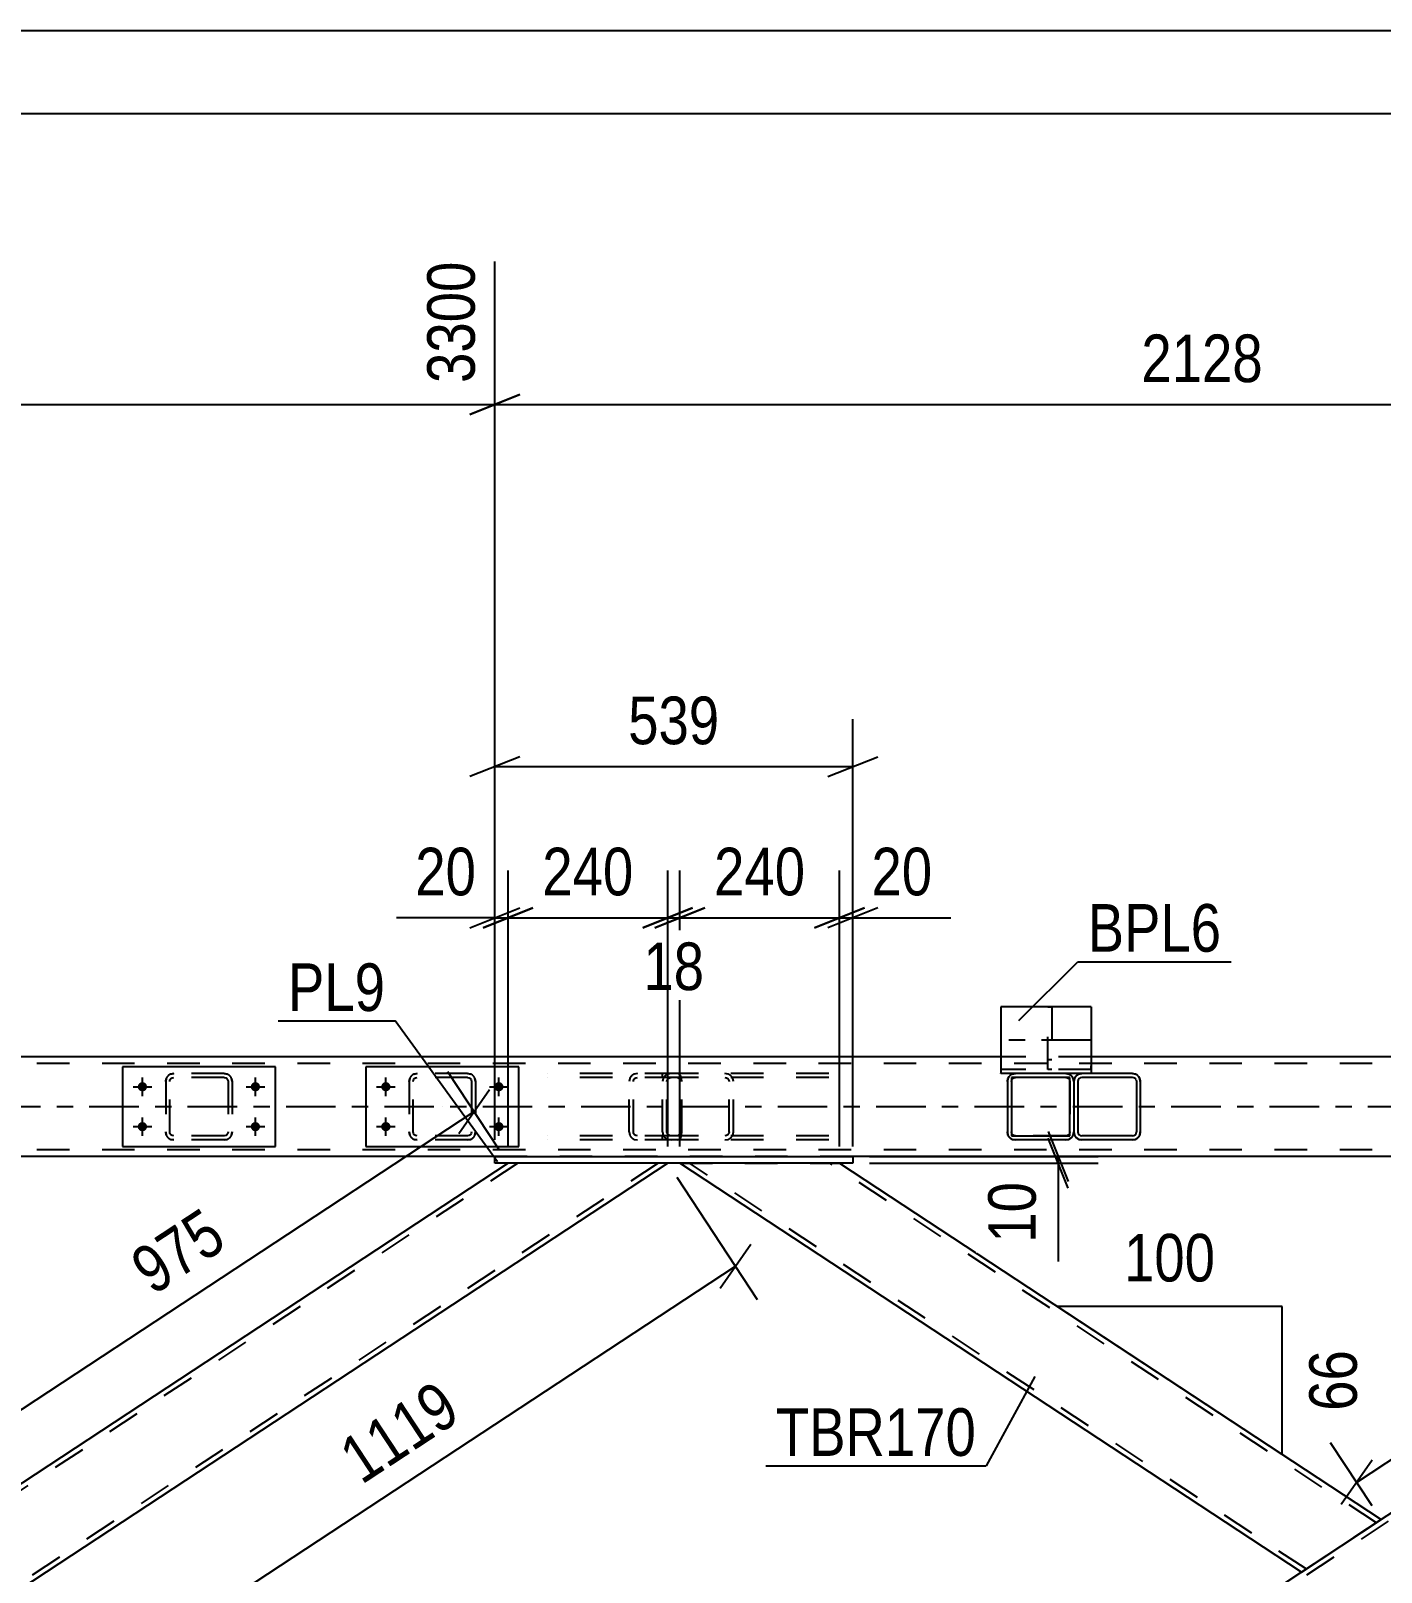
# Model space of a CAD drawing. Header units: millimetres. Extents: x -808 to 381, y -747 to 94.
# Drawn here: x -663.4 to -582.1, y 1.6 to 94.3 of the extents above; entities that cross this region are included whole.
import ezdxf

# ---------------------------------------------------------------- set-up
doc = ezdxf.new("R2010")
doc.units = ezdxf.units.MM
doc.linetypes.add('DXK_LINE_DOT2', pattern=[3.9198, 1.9599, -1.9599])
doc.linetypes.add('DXK_LINE_DOT3', pattern=[5.9187, 2.979, -0.9799, 0.9799, -0.9799])
doc.styles.add('Arial Narrow', font='ARIALN.TTF', dxfattribs={"height": 0.2})

# ---------------------------------------------------------------- blocks, each defined once
blk = doc.blocks.new('Unknown-232923327-64945')
at = {"color": 5, "linetype": 'Continuous'}
for p, q in [((381.123, 94.316), (-807.877, 94.316)), ((376.123, 89.316), (-802.877, 89.316))]:
    blk.add_line(p, q, dxfattribs=at)
blk = doc.blocks.new('Part-232923327-69566 - 69491')
at = {"color": 2, "linetype": 'Continuous'}
for p, q in [((-605.006, 32.598), (-731.206, 32.598)), ((-401.851, 32.598), (-599.573, 32.598)), ((-635.452, 26.598), (-699.041, 26.598)), ((-550.318, 26.598), (-613.907, 26.598))]:
    blk.add_line(p, q, dxfattribs=at)
at = {"color": 7, "linetype": 'DXK_LINE_DOT2'}
for p, q in [((-599.573, 32.598), (-605.006, 32.598)), ((-100.513, 32.198), (-731.206, 32.198)), ((-100.513, 26.998), (-731.206, 26.998)), ((-613.907, 26.598), (-635.452, 26.598))]:
    blk.add_line(p, q, dxfattribs=at)
at = {"color": 7, "linetype": 'DXK_LINE_DOT3'}
blk.add_line((-100.513, 29.598), (-731.206, 29.598), dxfattribs=at)
blk = doc.blocks.new('Part-232923327-142516 - 69491')
at = {"color": 2, "linetype": 'Continuous'}
for p, q in [((-600.846, 31.358), (-604.366, 31.358)), ((-604.366, 31.358), (-604.366, 27.838)), ((-600.846, 27.838), (-600.846, 31.358)), ((-604.366, 27.838), (-600.846, 27.838))]:
    blk.add_line(p, q, dxfattribs=at)
blk = doc.blocks.new('Part-232923327-69572 - 69491')
at = {"color": 2, "linetype": 'Continuous'}
for p, q in [((-586.916, 1.598), (-624.315, 26.198)), ((-614.707, 26.198), (-582.113, 4.758)), ((-586.916, 1.598), (-582.113, 4.758))]:
    blk.add_line(p, q, dxfattribs=at)
at = {"color": 7, "linetype": 'DXK_LINE_DOT2'}
for p, q in [((-624.315, 26.198), (-614.707, 26.198)), ((-586.625, 1.79), (-623.732, 26.198)), ((-582.404, 4.567), (-615.289, 26.198))]:
    blk.add_line(p, q, dxfattribs=at)
blk = doc.blocks.new('Part-232923327-69510 - 69491')
at = {"color": 7, "linetype": 'DXK_LINE_DOT2'}
for p, q in [((-548.936, 26.198), (-624.279, -23.361)), ((-540.493, 26.198), (-615.835, -23.361)), ((-539.91, 26.198), (-549.518, 26.198)), ((-582.113, 4.758), (-586.916, 1.598)), ((-577.309, 1.598), (-582.113, -1.561)), ((-624.68, -23.241), (-624.861, -23.361)), ((-624.861, -23.361), (-624.85, -23.354)), ((-615.253, -23.361), (-624.861, -23.361))]:
    blk.add_line(p, q, dxfattribs=at)
at = {"color": 2, "linetype": 'Continuous'}
for p, q in [((-549.518, 26.198), (-582.113, 4.758)), ((-539.91, 26.198), (-577.309, 1.598)), ((-586.916, 1.598), (-624.68, -23.241)), ((-582.113, -1.561), (-615.253, -23.361))]:
    blk.add_line(p, q, dxfattribs=at)
blk = doc.blocks.new('Part-232923327-69512 - 69491')
at = {"color": 7, "linetype": 'DXK_LINE_DOT2'}
for p, q in [((-634.07, 26.198), (-709.413, -23.361)), ((-625.627, 26.198), (-700.97, -23.361)), ((-625.045, 26.198), (-634.652, 26.198)), ((-667.247, 4.758), (-672.051, 1.598)), ((-662.443, 1.598), (-667.247, -1.561)), ((-700.387, -23.361), (-709.995, -23.361))]:
    blk.add_line(p, q, dxfattribs=at)
at = {"color": 2, "linetype": 'Continuous'}
for p, q in [((-634.652, 26.198), (-667.247, 4.758)), ((-625.045, 26.198), (-662.443, 1.598)), ((-672.051, 1.598), (-709.995, -23.361)), ((-667.247, -1.561), (-700.387, -23.361))]:
    blk.add_line(p, q, dxfattribs=at)
blk = doc.blocks.new('Bolt-232923327-142550 - 69491')
at = {"linetype": 'Continuous'}
for points in [[(-656.653, 31.078, -1), (-656.653, 30.518, -1)], [(-649.853, 31.078, -1), (-649.853, 30.518, -1)], [(-656.653, 28.678, -1), (-656.653, 28.118, -1)], [(-649.853, 28.678, -1), (-649.853, 28.118, -1)]]:
    blk.add_hatch(color=1, dxfattribs=at).paths.add_polyline_path(points)
at = {"color": 1, "linetype": 'Continuous'}
for p, q in [((-657.213, 30.798), (-656.093, 30.798)), ((-656.653, 30.238), (-656.653, 31.358)), ((-650.413, 30.798), (-649.293, 30.798)), ((-649.853, 30.238), (-649.853, 31.358)), ((-656.653, 27.838), (-656.653, 28.958)), ((-649.853, 27.838), (-649.853, 28.958)), ((-657.213, 28.398), (-656.093, 28.398)), ((-650.413, 28.398), (-649.293, 28.398))]:
    blk.add_line(p, q, dxfattribs=at)
blk = doc.blocks.new('Part-232923327-69535 - 69491')
at = {"color": 7, "linetype": 'DXK_LINE_DOT2'}
for p, q in [((-624.841, 31.598), (-625.037, 31.562)), ((-615.359, 31.598), (-624.841, 31.598)), ((-621.411, 31.562), (-621.606, 31.598)), ((-625.313, 31.302), (-625.352, 31.118)), ((-625.352, 28.078), (-625.352, 31.118)), ((-625.096, 31.118), (-625.077, 31.21)), ((-625.096, 28.078), (-625.096, 31.118)), ((-625.077, 31.21), (-625.022, 31.288)), ((-625.022, 31.288), (-624.939, 31.34)), ((-624.939, 31.34), (-624.841, 31.358)), ((-615.359, 31.358), (-624.841, 31.358)), ((-621.606, 31.358), (-621.508, 31.34)), ((-621.508, 31.34), (-621.425, 31.288)), ((-621.425, 31.288), (-621.37, 31.21)), ((-621.37, 31.21), (-621.351, 31.118)), ((-621.351, 28.078), (-621.351, 31.118)), ((-621.095, 31.118), (-621.134, 31.302)), ((-621.095, 28.078), (-621.095, 31.118)), ((-625.352, 28.078), (-625.313, 27.895)), ((-625.077, 27.986), (-625.096, 28.078)), ((-625.022, 27.909), (-625.077, 27.986)), ((-624.939, 27.857), (-625.022, 27.909)), ((-624.841, 27.838), (-624.939, 27.857)), ((-615.359, 27.838), (-624.841, 27.838)), ((-621.508, 27.857), (-621.606, 27.838)), ((-621.425, 27.909), (-621.508, 27.857)), ((-621.37, 27.986), (-621.425, 27.909)), ((-621.351, 28.078), (-621.37, 27.986)), ((-621.134, 27.895), (-621.095, 28.078)), ((-625.037, 27.635), (-624.841, 27.598)), ((-615.359, 27.598), (-624.841, 27.598)), ((-621.606, 27.598), (-621.411, 27.635))]:
    blk.add_line(p, q, dxfattribs=at)
for centre, start, end in [((-624.861, 31.098), 110.75832, 155.68005), ((-621.586, 31.098), 24.31996, 69.24169), ((-624.861, 28.099), 204.31996, 249.24169), ((-621.586, 28.099), 290.75832, 335.68005)]:
    blk.add_arc(centre, 0.496, start, end, dxfattribs=at)
blk = doc.blocks.new('Part-232923327-69542 - 69491')
at = {"color": 7, "linetype": 'DXK_LINE_DOT2'}
for p, q in [((-624.454, 31.598), (-632.304, 31.598)), ((-626.861, 31.598), (-627.054, 31.562)), ((-625.352, 31.358), (-625.352, 31.598)), ((-624.351, 31.562), (-624.454, 31.598)), ((-624.264, 31.458), (-624.351, 31.562)), ((-624.454, 31.358), (-632.304, 31.358)), ((-627.327, 31.302), (-627.365, 31.118)), ((-627.365, 28.078), (-627.365, 31.118)), ((-627.113, 31.118), (-627.094, 31.21)), ((-627.113, 28.078), (-627.113, 31.118)), ((-627.094, 31.21), (-627.039, 31.288)), ((-627.039, 31.288), (-626.958, 31.34)), ((-626.958, 31.34), (-626.861, 31.358)), ((-624.454, 31.358), (-624.403, 31.34)), ((-624.403, 31.34), (-624.359, 31.288)), ((-624.359, 31.288), (-624.33, 31.21)), ((-624.33, 31.21), (-624.32, 31.118)), ((-624.32, 28.078), (-624.32, 31.118)), ((-624.206, 31.302), (-624.264, 31.458)), ((-624.185, 31.118), (-624.206, 31.302)), ((-624.185, 28.078), (-624.185, 31.118)), ((-624.454, 27.838), (-632.304, 27.838)), ((-627.365, 28.078), (-627.327, 27.895)), ((-627.094, 27.986), (-627.113, 28.078)), ((-627.039, 27.909), (-627.094, 27.986)), ((-626.958, 27.857), (-627.039, 27.909)), ((-626.861, 27.838), (-626.958, 27.857)), ((-625.352, 27.598), (-625.352, 27.838)), ((-624.403, 27.857), (-624.454, 27.838)), ((-624.359, 27.909), (-624.403, 27.857)), ((-624.33, 27.986), (-624.359, 27.909)), ((-624.32, 28.078), (-624.33, 27.986)), ((-624.264, 27.739), (-624.206, 27.895)), ((-624.206, 27.895), (-624.185, 28.078)), ((-624.454, 27.598), (-632.304, 27.598)), ((-627.054, 27.635), (-626.861, 27.598)), ((-624.454, 27.598), (-624.351, 27.635)), ((-624.351, 27.635), (-624.264, 27.739))]:
    blk.add_line(p, q, dxfattribs=at)
for centre, start, end in [((-626.876, 31.103), 111.15132, 156.10486), ((-626.876, 28.094), 203.89515, 248.84869)]:
    blk.add_arc(centre, 0.492, start, end, dxfattribs=at)
blk = doc.blocks.new('Part-232923327-69591 - 69491')
at = {"color": 2, "linetype": 'Continuous'}
for p, q in [((-635.452, 26.598), (-613.907, 26.598)), ((-635.452, 26.198), (-635.452, 26.598)), ((-613.907, 26.198), (-635.452, 26.198)), ((-613.907, 26.598), (-613.907, 26.198))]:
    blk.add_line(p, q, dxfattribs=at)
blk = doc.blocks.new('Part-232923327-142514 - 69491')
at = {"color": 2, "linetype": 'Continuous'}
for p, q in [((-599.573, 35.598), (-605.006, 35.598)), ((-605.006, 35.598), (-605.006, 31.598)), ((-599.573, 35.598), (-599.573, 31.598)), ((-605.006, 31.598), (-605.006, 31.598)), ((-604.126, 31.598), (-605.006, 31.598)), ((-600.126, 31.598), (-601.086, 31.598))]:
    blk.add_line(p, q, dxfattribs=at)
at = {"color": 7, "linetype": 'DXK_LINE_DOT2'}
for p, q in [((-605.006, 35.598), (-605.006, 35.582)), ((-605.006, 35.582), (-605.006, 35.534)), ((-605.006, 35.534), (-605.006, 31.938)), ((-599.573, 35.582), (-599.573, 35.598)), ((-599.573, 35.582), (-599.573, 32.048)), ((-605.006, 31.938), (-605.006, 31.864)), ((-605.006, 31.864), (-605.006, 31.838)), ((-599.573, 31.838), (-605.006, 31.838)), ((-605.006, 31.838), (-605.006, 31.822)), ((-605.006, 31.822), (-605.006, 31.618)), ((-605.006, 31.598), (-605.006, 31.618)), ((-601.086, 31.598), (-604.126, 31.598)), ((-599.573, 31.598), (-600.126, 31.598)), ((-599.573, 31.938), (-599.573, 32.048)), ((-599.573, 31.864), (-599.573, 31.938)), ((-599.573, 31.838), (-599.573, 31.864)), ((-599.573, 31.838), (-599.573, 31.838)), ((-599.573, 31.838), (-599.573, 31.618)), ((-599.573, 31.598), (-599.573, 31.618)), ((-599.573, 31.598), (-599.573, 31.598))]:
    blk.add_line(p, q, dxfattribs=at)
at = {"color": 7, "linetype": 'DXK_LINE_DOT3'}
blk.add_line((-599.573, 33.598), (-605.006, 33.598), dxfattribs=at)
blk = doc.blocks.new('Part-232923327-142494 - 69491')
at = {"color": 2, "linetype": 'Continuous'}
for p, q in [((-604.126, 31.598), (-604.309, 31.562)), ((-601.086, 31.598), (-604.126, 31.598)), ((-600.902, 31.562), (-601.086, 31.598)), ((-604.569, 31.302), (-604.606, 31.118)), ((-604.606, 31.118), (-604.606, 28.078)), ((-600.606, 31.118), (-600.642, 31.302)), ((-604.606, 28.078), (-604.569, 27.895)), ((-600.642, 27.895), (-600.606, 28.078)), ((-604.309, 27.635), (-604.126, 27.598)), ((-601.086, 27.598), (-604.126, 27.598)), ((-601.086, 27.598), (-600.902, 27.635))]:
    blk.add_line(p, q, dxfattribs=at)
at = {"color": 7, "linetype": 'DXK_LINE_DOT2'}
for p, q in [((-604.309, 31.562), (-604.126, 31.598)), ((-601.086, 31.598), (-600.902, 31.562)), ((-604.606, 31.118), (-604.569, 31.302)), ((-604.366, 31.118), (-604.347, 31.21)), ((-604.366, 31.118), (-604.366, 28.078)), ((-604.347, 31.21), (-604.295, 31.288)), ((-604.295, 31.288), (-604.218, 31.34)), ((-604.218, 31.34), (-604.126, 31.358)), ((-601.086, 31.358), (-604.126, 31.358)), ((-601.086, 31.358), (-600.994, 31.34)), ((-600.994, 31.34), (-600.916, 31.288)), ((-600.916, 31.288), (-600.864, 31.21)), ((-600.864, 31.21), (-600.846, 31.118)), ((-600.846, 31.118), (-600.846, 28.078)), ((-600.642, 31.302), (-600.606, 31.118)), ((-600.606, 31.118), (-600.606, 28.078)), ((-604.569, 27.895), (-604.606, 28.078)), ((-604.347, 27.986), (-604.366, 28.078)), ((-604.295, 27.909), (-604.347, 27.986)), ((-604.218, 27.857), (-604.295, 27.909)), ((-604.126, 27.838), (-604.218, 27.857)), ((-601.086, 27.838), (-604.126, 27.838)), ((-600.994, 27.857), (-601.086, 27.838)), ((-600.916, 27.909), (-600.994, 27.857)), ((-600.864, 27.986), (-600.916, 27.909)), ((-600.846, 28.078), (-600.864, 27.986)), ((-600.606, 28.078), (-600.642, 27.895)), ((-604.126, 27.598), (-604.309, 27.635)), ((-600.902, 27.635), (-601.086, 27.598))]:
    blk.add_line(p, q, dxfattribs=at)
at = {"color": 7, "linetype": 'DXK_LINE_DOT3'}
blk.add_line((-602.606, 29.598), (-602.606, 29.598), dxfattribs=at)
at = {"color": 2, "linetype": 'Continuous'}
for centre, start, end in [((-604.126, 31.118), 112.50001, 157.50001), ((-601.086, 31.118), 22.50001, 67.50001), ((-604.126, 28.078), 202.50001, 247.50001), ((-601.086, 28.078), 292.50001, 337.50001)]:
    blk.add_arc(centre, 0.48, start, end, dxfattribs=at)
at = {"color": 7, "linetype": 'DXK_LINE_DOT2'}
for centre, start, end in [((-604.126, 31.118), 112.50001, 157.50001), ((-601.086, 31.118), 22.50001, 67.50001), ((-604.126, 28.078), 202.50001, 247.50001), ((-601.086, 28.078), 292.50001, 337.50001)]:
    blk.add_arc(centre, 0.48, start, end, dxfattribs=at)
blk = doc.blocks.new('Part-232923327-142440 - 69491')
at = {"color": 7, "linetype": 'DXK_LINE_DOT2'}
for p, q in [((-640.309, 31.562), (-640.126, 31.598)), ((-640.126, 31.598), (-640.309, 31.562)), ((-637.086, 31.598), (-640.126, 31.598)), ((-637.086, 31.598), (-636.902, 31.562)), ((-636.902, 31.562), (-637.086, 31.598)), ((-640.606, 31.118), (-640.569, 31.302)), ((-640.569, 31.302), (-640.606, 31.118)), ((-640.606, 31.118), (-640.606, 28.078)), ((-640.366, 31.118), (-640.347, 31.21)), ((-640.366, 28.078), (-640.366, 31.118)), ((-640.347, 31.21), (-640.295, 31.288)), ((-640.295, 31.288), (-640.218, 31.34)), ((-640.218, 31.34), (-640.126, 31.358)), ((-637.086, 31.358), (-640.126, 31.358)), ((-637.086, 31.358), (-636.994, 31.34)), ((-636.994, 31.34), (-636.916, 31.288)), ((-636.916, 31.288), (-636.864, 31.21)), ((-636.864, 31.21), (-636.846, 31.118)), ((-636.846, 31.118), (-636.846, 28.078)), ((-636.642, 31.302), (-636.606, 31.118)), ((-636.606, 31.118), (-636.642, 31.302)), ((-636.606, 31.118), (-636.606, 28.078)), ((-640.569, 27.895), (-640.606, 28.078)), ((-640.606, 28.078), (-640.569, 27.895)), ((-640.347, 27.986), (-640.366, 28.078)), ((-640.295, 27.909), (-640.347, 27.986)), ((-640.218, 27.857), (-640.295, 27.909)), ((-640.126, 27.838), (-640.218, 27.857)), ((-637.086, 27.838), (-640.126, 27.838)), ((-636.994, 27.857), (-637.086, 27.838)), ((-636.916, 27.909), (-636.994, 27.857)), ((-636.864, 27.986), (-636.916, 27.909)), ((-636.846, 28.078), (-636.864, 27.986)), ((-636.606, 28.078), (-636.642, 27.895)), ((-636.642, 27.895), (-636.606, 28.078)), ((-640.126, 27.598), (-640.309, 27.635)), ((-640.309, 27.635), (-640.126, 27.598)), ((-637.086, 27.598), (-640.126, 27.598)), ((-636.902, 27.635), (-637.086, 27.598)), ((-637.086, 27.598), (-636.902, 27.635))]:
    blk.add_line(p, q, dxfattribs=at)
at = {"color": 7, "linetype": 'DXK_LINE_DOT3'}
blk.add_line((-638.606, 29.598), (-638.606, 29.598), dxfattribs=at)
at = {"color": 7, "linetype": 'DXK_LINE_DOT2'}
for centre, start, end in [((-640.126, 31.118), 112.50001, 157.50001), ((-640.126, 31.118), 112.50001, 157.50001), ((-637.086, 31.118), 22.50001, 67.50001), ((-637.086, 31.118), 22.50001, 67.50001), ((-640.126, 28.078), 202.50001, 247.50001), ((-640.126, 28.078), 202.50001, 247.50001), ((-637.086, 28.078), 292.50001, 337.50001), ((-637.086, 28.078), 292.50001, 337.50001)]:
    blk.add_arc(centre, 0.48, start, end, dxfattribs=at)
blk = doc.blocks.new('Part-232923327-142441 - 69491')
at = {"color": 2, "linetype": 'Continuous'}
for p, q in [((-634.006, 31.998), (-643.206, 31.998)), ((-643.206, 31.998), (-643.206, 27.198)), ((-634.006, 27.198), (-634.006, 31.998)), ((-643.206, 27.198), (-634.006, 27.198))]:
    blk.add_line(p, q, dxfattribs=at)
blk = doc.blocks.new('Part-232923327-142444 - 69491')
at = {"color": 2, "linetype": 'Continuous'}
for p, q in [((-600.126, 31.598), (-600.309, 31.562)), ((-597.086, 31.598), (-600.126, 31.598)), ((-596.902, 31.562), (-597.086, 31.598)), ((-600.569, 31.302), (-600.606, 31.118)), ((-600.606, 31.118), (-600.606, 28.078)), ((-600.347, 31.21), (-600.366, 31.118)), ((-600.366, 31.118), (-600.366, 28.078)), ((-600.295, 31.288), (-600.347, 31.21)), ((-600.218, 31.34), (-600.295, 31.288)), ((-600.126, 31.358), (-600.218, 31.34)), ((-597.086, 31.358), (-600.126, 31.358)), ((-596.994, 31.34), (-597.086, 31.358)), ((-596.916, 31.288), (-596.994, 31.34)), ((-596.864, 31.21), (-596.916, 31.288)), ((-596.864, 31.21), (-596.846, 31.118)), ((-596.846, 31.118), (-596.846, 28.078)), ((-596.606, 31.118), (-596.642, 31.302)), ((-596.606, 31.118), (-596.606, 28.078)), ((-600.606, 28.078), (-600.569, 27.895)), ((-600.366, 28.078), (-600.347, 27.986)), ((-600.347, 27.986), (-600.295, 27.909)), ((-600.295, 27.909), (-600.218, 27.857)), ((-600.218, 27.857), (-600.126, 27.838)), ((-597.086, 27.838), (-600.126, 27.838)), ((-597.086, 27.838), (-596.994, 27.857)), ((-596.994, 27.857), (-596.916, 27.909)), ((-596.916, 27.909), (-596.864, 27.986)), ((-596.864, 27.986), (-596.846, 28.078)), ((-596.642, 27.895), (-596.606, 28.078)), ((-600.309, 27.635), (-600.126, 27.598)), ((-597.086, 27.598), (-600.126, 27.598)), ((-597.086, 27.598), (-596.902, 27.635))]:
    blk.add_line(p, q, dxfattribs=at)
at = {"color": 7, "linetype": 'DXK_LINE_DOT2'}
for p, q in [((-600.309, 31.562), (-600.126, 31.598)), ((-597.086, 31.598), (-596.902, 31.562)), ((-600.606, 31.118), (-600.569, 31.302)), ((-596.642, 31.302), (-596.606, 31.118)), ((-600.569, 27.895), (-600.606, 28.078)), ((-596.606, 28.078), (-596.642, 27.895)), ((-600.126, 27.598), (-600.309, 27.635)), ((-596.902, 27.635), (-597.086, 27.598))]:
    blk.add_line(p, q, dxfattribs=at)
at = {"color": 2, "linetype": 'Continuous'}
for centre, start, end in [((-600.126, 31.118), 112.50001, 157.50001), ((-597.086, 31.118), 22.50001, 67.50001), ((-600.126, 28.078), 202.50001, 247.50001), ((-597.086, 28.078), 292.50001, 337.50001)]:
    blk.add_arc(centre, 0.48, start, end, dxfattribs=at)
at = {"color": 7, "linetype": 'DXK_LINE_DOT2'}
for centre, start, end in [((-600.126, 31.118), 112.50001, 157.50001), ((-597.086, 31.118), 22.50001, 67.50001), ((-600.126, 28.078), 202.50001, 247.50001), ((-597.086, 28.078), 292.50001, 337.50001)]:
    blk.add_arc(centre, 0.48, start, end, dxfattribs=at)
blk = doc.blocks.new('Part-232923327-142492 - 69491')
at = {"color": 7, "linetype": 'DXK_LINE_DOT2'}
for p, q in [((-654.957, 31.562), (-654.773, 31.598)), ((-654.773, 31.598), (-654.957, 31.562)), ((-651.733, 31.598), (-654.773, 31.598)), ((-651.733, 31.598), (-651.55, 31.562)), ((-651.55, 31.562), (-651.733, 31.598)), ((-655.253, 31.118), (-655.217, 31.302)), ((-655.217, 31.302), (-655.253, 31.118)), ((-655.253, 31.118), (-655.253, 28.078)), ((-655.013, 31.118), (-654.995, 31.21)), ((-655.013, 28.078), (-655.013, 31.118)), ((-654.995, 31.21), (-654.943, 31.288)), ((-654.943, 31.288), (-654.865, 31.34)), ((-654.865, 31.34), (-654.773, 31.358)), ((-651.733, 31.358), (-654.773, 31.358)), ((-651.733, 31.358), (-651.641, 31.34)), ((-651.641, 31.34), (-651.564, 31.288)), ((-651.564, 31.288), (-651.511, 31.21)), ((-651.511, 31.21), (-651.493, 31.118)), ((-651.493, 31.118), (-651.493, 28.078)), ((-651.29, 31.302), (-651.253, 31.118)), ((-651.253, 31.118), (-651.29, 31.302)), ((-651.253, 31.118), (-651.253, 28.078)), ((-655.217, 27.895), (-655.253, 28.078)), ((-655.253, 28.078), (-655.217, 27.895)), ((-654.995, 27.986), (-655.013, 28.078)), ((-654.943, 27.909), (-654.995, 27.986)), ((-654.865, 27.857), (-654.943, 27.909)), ((-654.773, 27.838), (-654.865, 27.857)), ((-651.733, 27.838), (-654.773, 27.838)), ((-651.641, 27.857), (-651.733, 27.838)), ((-651.564, 27.909), (-651.641, 27.857)), ((-651.511, 27.986), (-651.564, 27.909)), ((-651.493, 28.078), (-651.511, 27.986)), ((-651.253, 28.078), (-651.29, 27.895)), ((-651.29, 27.895), (-651.253, 28.078)), ((-654.773, 27.598), (-654.957, 27.635)), ((-654.957, 27.635), (-654.773, 27.598)), ((-651.733, 27.598), (-654.773, 27.598)), ((-651.55, 27.635), (-651.733, 27.598)), ((-651.733, 27.598), (-651.55, 27.635))]:
    blk.add_line(p, q, dxfattribs=at)
at = {"color": 7, "linetype": 'DXK_LINE_DOT3'}
blk.add_line((-653.253, 29.598), (-653.253, 29.598), dxfattribs=at)
at = {"color": 7, "linetype": 'DXK_LINE_DOT2'}
for centre, start, end in [((-654.773, 31.118), 112.50001, 157.50001), ((-654.773, 31.118), 112.50001, 157.50001), ((-651.733, 31.118), 22.50001, 67.50001), ((-651.733, 31.118), 22.50001, 67.50001), ((-654.773, 28.078), 202.50001, 247.50001), ((-654.773, 28.078), 202.50001, 247.50001), ((-651.733, 28.078), 292.50001, 337.50001), ((-651.733, 28.078), 292.50001, 337.50001)]:
    blk.add_arc(centre, 0.48, start, end, dxfattribs=at)
blk = doc.blocks.new('Part-232923327-142493 - 69491')
at = {"color": 2, "linetype": 'Continuous'}
for p, q in [((-648.653, 31.998), (-657.853, 31.998)), ((-657.853, 31.998), (-657.853, 27.198)), ((-648.653, 27.198), (-648.653, 31.998)), ((-657.853, 27.198), (-648.653, 27.198))]:
    blk.add_line(p, q, dxfattribs=at)
blk = doc.blocks.new('Part-232923327-142515 - 69491')
at = {"color": 7, "linetype": 'DXK_LINE_DOT2'}
for p, q in [((-602.173, 31.838), (-602.173, 35.598)), ((-602.173, 35.598), (-601.933, 35.598)), ((-601.933, 35.598), (-601.933, 31.838)), ((-602.173, 32.438), (-601.933, 32.438)), ((-601.933, 31.838), (-602.173, 31.838))]:
    blk.add_line(p, q, dxfattribs=at)
blk = doc.blocks.new('Bolt-232923327-142526 - 69491')
at = {"linetype": 'Continuous'}
for points in [[(-642.006, 31.078, -1), (-642.006, 30.518, -1)], [(-635.206, 31.078, -1), (-635.206, 30.518, -1)], [(-642.006, 28.678, -1), (-642.006, 28.118, -1)], [(-635.206, 28.678, -1), (-635.206, 28.118, -1)]]:
    blk.add_hatch(color=1, dxfattribs=at).paths.add_polyline_path(points)
at = {"color": 1, "linetype": 'Continuous'}
for p, q in [((-642.566, 30.798), (-641.446, 30.798)), ((-642.006, 30.238), (-642.006, 31.358)), ((-635.766, 30.798), (-634.646, 30.798)), ((-635.206, 30.238), (-635.206, 31.358)), ((-642.006, 27.838), (-642.006, 28.958)), ((-635.206, 27.838), (-635.206, 28.958)), ((-642.566, 28.398), (-641.446, 28.398)), ((-635.766, 28.398), (-634.646, 28.398))]:
    blk.add_line(p, q, dxfattribs=at)
blk = doc.blocks.new('StraightDimension-232923327-84726 - 69491')
at = {"color": 7, "linetype": 'Continuous'}
for p, q in [((-602.145, 28.098), (-600.945, 25.098)), ((-600.945, 24.698), (-602.145, 27.698)), ((-612.907, 26.598), (-599.145, 26.598)), ((-612.907, 26.198), (-599.145, 26.198)), ((-601.545, 26.198), (-601.545, 26.598)), ((-601.545, 26.198), (-601.545, 20.292)), ((-601.545, 26.198), (-601.545, 20.292))]:
    blk.add_line(p, q, dxfattribs=at)
at = {"color": 0}
blk.add_wipeout([(-602.295, 25.673), (-606.495, 25.673), (-606.495, 20.817), (-602.295, 20.817)], dxfattribs=at)
at = {"color": 3, "style": 'Arial Narrow'}
blk.add_text('10', height=2.8633, rotation=90.00021, dxfattribs=at).set_placement((-602.895, 21.417))
blk = doc.blocks.new('StraightDimension-232923327-156217 - 69491')
at = {"color": 7, "linetype": 'Continuous'}
for p, q in [((-635.452, 27.598), (-635.452, 80.447)), ((-550.318, 27.598), (-550.318, 80.447)), ((-633.952, 72.434), (-636.952, 71.234)), ((-551.818, 71.234), (-548.818, 72.434)), ((-635.452, 71.834), (-550.318, 71.834))]:
    blk.add_line(p, q, dxfattribs=at)
at = {"color": 0}
blk.add_wipeout([(-588.629, 72.584), (-588.629, 76.784), (-597.142, 76.784), (-597.142, 72.584)], dxfattribs=at)
at = {"color": 3, "style": 'Arial Narrow'}
blk.add_text('2128', height=2.8633, dxfattribs=at).set_placement((-596.542, 73.184))
at = {"color": 0, "linetype": 'Continuous'}
blk.add_wipeout([(-550.918, 81.047), (-555.118, 81.047), (-555.118, 72.534), (-550.918, 72.534)], dxfattribs=at)
at = {"color": 3, "linetype": 'Continuous', "style": 'Arial Narrow'}
blk.add_text('5428', height=2.8633, rotation=90.00021, dxfattribs=at).set_placement((-551.518, 73.134))
blk = doc.blocks.new('StraightDimension-232923327-84808 - 69491')
at = {"color": 7, "linetype": 'Continuous'}
for p, q in [((-624.315, 27.198), (-624.315, 43.812)), ((-614.707, 27.198), (-614.707, 43.812)), ((-625.815, 40.362), (-622.815, 41.562)), ((-624.315, 40.962), (-614.707, 40.962)), ((-613.207, 41.562), (-616.207, 40.362))]:
    blk.add_line(p, q, dxfattribs=at)
at = {"color": 0}
blk.add_wipeout([(-616.169, 41.712), (-616.169, 45.912), (-622.853, 45.912), (-622.853, 41.712)], dxfattribs=at)
at = {"color": 3, "style": 'Arial Narrow'}
blk.add_text('240', height=2.8633, dxfattribs=at).set_placement((-622.253, 42.312))
blk = doc.blocks.new('StraightDimension-232923327-84795 - 69491')
at = {"color": 7, "linetype": 'Continuous'}
for p, q in [((-635.452, 27.598), (-635.452, 52.904)), ((-613.907, 27.598), (-613.907, 52.904)), ((-633.952, 50.654), (-636.952, 49.454)), ((-615.407, 49.454), (-612.407, 50.654)), ((-635.452, 50.054), (-613.907, 50.054))]:
    blk.add_line(p, q, dxfattribs=at)
at = {"color": 0}
blk.add_wipeout([(-621.337, 50.804), (-621.337, 55.004), (-628.022, 55.004), (-628.022, 50.804)], dxfattribs=at)
at = {"color": 3, "style": 'Arial Narrow'}
blk.add_text('539', height=2.8633, dxfattribs=at).set_placement((-627.422, 51.404))
blk = doc.blocks.new('AngleDimension-232923327-141488 - 69491')
at = {"color": 7, "linetype": 'Continuous'}
for p, q in [((-598.09, 15.268), (-601.611, 17.584)), ((-588.077, 17.584), (-601.611, 17.584)), ((-588.077, 8.682), (-601.611, 17.584)), ((-588.077, 8.682), (-588.077, 17.584))]:
    blk.add_line(p, q, dxfattribs=at)
at = {"color": 0}
for points in [[(-591.502, 18.484), (-591.502, 22.684), (-598.186, 22.684), (-598.186, 18.484)], [(-582.977, 15.561), (-587.177, 15.561), (-587.177, 10.705), (-582.977, 10.705)]]:
    blk.add_wipeout(points, dxfattribs=at)
at = {"color": 3, "style": 'Arial Narrow'}
blk.add_text('100', height=2.8633, dxfattribs=at).set_placement((-597.586, 19.084))
blk.add_text('66', height=2.8633, rotation=90.00021, dxfattribs=at).set_placement((-583.577, 11.305))
blk = doc.blocks.new('StraightDimension-232923327-83541 - 69491')
at = {"color": 7, "linetype": 'Continuous'}
for p, q in [((-635.202, 27.034), (-638.266, 31.692)), ((-637.623, 27.985), (-635.776, 30.637)), ((-669.294, 7.871), (-636.7, 29.311)), ((-667.796, 5.594), (-670.86, 10.252)), ((-668.371, 9.197), (-670.218, 6.546))]:
    blk.add_line(p, q, dxfattribs=at)
at = {"color": 0}
blk.add_wipeout([(-650.617, 21.054), (-652.925, 24.563), (-658.51, 20.89), (-656.202, 17.381)], dxfattribs=at)
at = {"color": 3, "style": 'Arial Narrow'}
blk.add_text('975', height=2.8633, rotation=33.33468, dxfattribs=at).set_placement((-656.03, 18.212))
blk = doc.blocks.new('StraightDimension-232923327-83560 - 69491')
at = {"color": 7, "linetype": 'Continuous'}
for p, q in [((-624.495, 25.363), (-619.655, 18.005)), ((-621.897, 18.684), (-620.05, 21.335)), ((-658.372, -4.59), (-620.974, 20.01)), ((-661.893, 0.763), (-657.053, -6.595)), ((-657.449, -3.264), (-659.296, -5.916))]:
    blk.add_line(p, q, dxfattribs=at)
at = {"color": 0}
blk.add_wipeout([(-636.529, 10.675), (-638.837, 14.184), (-645.949, 9.506), (-643.641, 5.998)], dxfattribs=at)
at = {"color": 3, "style": 'Arial Narrow'}
blk.add_text('1119', height=2.8633, rotation=33.33468, dxfattribs=at).set_placement((-643.47, 6.829))
blk = doc.blocks.new('StraightDimension-232923327-83584 - 69491')
at = {"color": 7, "linetype": 'Continuous'}
for p, q in [((-550.068, 27.034), (-552.56, 30.822)), ((-551.917, 27.115), (-550.07, 29.767)), ((-583.588, 7.001), (-550.993, 28.441)), ((-582.662, 5.594), (-585.154, 9.382)), ((-582.664, 8.327), (-584.511, 5.676))]:
    blk.add_line(p, q, dxfattribs=at)
at = {"color": 0}
blk.add_wipeout([(-564.91, 20.184), (-567.218, 23.693), (-572.803, 20.02), (-570.495, 16.511)], dxfattribs=at)
at = {"color": 3, "style": 'Arial Narrow'}
blk.add_text('975', height=2.8633, rotation=33.33468, dxfattribs=at).set_placement((-570.323, 17.342))
blk = doc.blocks.new('StraightDimension-232923327-84807 - 69491')
at = {"color": 7, "linetype": 'Continuous'}
for p, q in [((-614.707, 27.198), (-614.707, 43.812)), ((-613.907, 27.198), (-613.907, 43.812)), ((-616.207, 40.362), (-613.207, 41.562)), ((-612.407, 41.562), (-615.407, 40.362)), ((-614.707, 40.962), (-613.907, 40.962)), ((-613.907, 40.962), (-608.001, 40.962)), ((-613.907, 40.962), (-608.001, 40.962))]:
    blk.add_line(p, q, dxfattribs=at)
at = {"color": 0}
blk.add_wipeout([(-608.526, 41.712), (-608.526, 45.912), (-613.382, 45.912), (-613.382, 41.712)], dxfattribs=at)
at = {"color": 3, "style": 'Arial Narrow'}
blk.add_text('20', height=2.8633, dxfattribs=at).set_placement((-612.782, 42.312))
blk = doc.blocks.new('StraightDimension-232923327-84809 - 69491')
at = {"color": 7, "linetype": 'Continuous'}
for p, q in [((-625.045, 27.198), (-625.045, 43.362)), ((-624.315, 27.198), (-624.315, 43.362)), ((-626.545, 40.362), (-623.545, 41.562)), ((-622.815, 41.562), (-625.815, 40.362)), ((-625.045, 40.962), (-624.315, 40.962))]:
    blk.add_line(p, q, dxfattribs=at)
at = {"color": 0}
blk.add_wipeout([(-622.252, 36.012), (-622.252, 40.212), (-627.108, 40.212), (-627.108, 36.012)], dxfattribs=at)
at = {"color": 3, "style": 'Arial Narrow'}
blk.add_text('18', height=2.8633, dxfattribs=at).set_placement((-626.508, 36.612))
blk = doc.blocks.new('StraightDimension-232923327-84810 - 69491')
at = {"color": 7, "linetype": 'Continuous'}
for p, q in [((-634.652, 27.198), (-634.652, 43.812)), ((-625.045, 27.198), (-625.045, 43.812)), ((-636.152, 40.362), (-633.152, 41.562)), ((-634.652, 40.962), (-625.045, 40.962)), ((-623.545, 41.562), (-626.545, 40.362))]:
    blk.add_line(p, q, dxfattribs=at)
at = {"color": 0}
blk.add_wipeout([(-626.506, 41.712), (-626.506, 45.912), (-633.191, 45.912), (-633.191, 41.712)], dxfattribs=at)
at = {"color": 3, "style": 'Arial Narrow'}
blk.add_text('240', height=2.8633, dxfattribs=at).set_placement((-632.591, 42.312))
blk = doc.blocks.new('StraightDimension-232923327-84811 - 69491')
at = {"color": 7, "linetype": 'Continuous'}
for p, q in [((-635.452, 27.598), (-635.452, 43.812)), ((-634.652, 27.198), (-634.652, 43.812)), ((-635.452, 40.962), (-641.359, 40.962)), ((-635.452, 40.962), (-641.359, 40.962)), ((-636.952, 40.362), (-633.952, 41.562)), ((-633.152, 41.562), (-636.152, 40.362)), ((-635.452, 40.962), (-634.652, 40.962))]:
    blk.add_line(p, q, dxfattribs=at)
at = {"color": 0}
blk.add_wipeout([(-635.977, 41.712), (-635.977, 45.912), (-640.834, 45.912), (-640.834, 41.712)], dxfattribs=at)
at = {"color": 3, "style": 'Arial Narrow'}
blk.add_text('20', height=2.8633, dxfattribs=at).set_placement((-640.234, 42.312))
blk = doc.blocks.new('StraightDimension-232923327-156218 - 69491')
at = {"color": 7, "linetype": 'Continuous'}
for p, q in [((-720.587, 27.598), (-720.587, 80.447)), ((-635.452, 27.598), (-635.452, 80.447)), ((-719.087, 72.434), (-722.087, 71.234)), ((-636.952, 71.234), (-633.952, 72.434)), ((-720.587, 71.834), (-635.452, 71.834))]:
    blk.add_line(p, q, dxfattribs=at)
at = {"color": 0}
blk.add_wipeout([(-673.763, 72.584), (-673.763, 76.784), (-682.276, 76.784), (-682.276, 72.584)], dxfattribs=at)
at = {"color": 3, "style": 'Arial Narrow'}
blk.add_text('2128', height=2.8633, dxfattribs=at).set_placement((-681.676, 73.184))
at = {"color": 0, "linetype": 'Continuous'}
blk.add_wipeout([(-636.052, 81.047), (-640.252, 81.047), (-640.252, 72.534), (-636.052, 72.534)], dxfattribs=at)
at = {"color": 3, "linetype": 'Continuous', "style": 'Arial Narrow'}
blk.add_text('3300', height=2.8633, rotation=90.00021, dxfattribs=at).set_placement((-636.652, 73.134))
blk = doc.blocks.new('Mark-232923327-82790 - 69491')
at = {"color": 30, "linetype": 'Continuous'}
for p in [(-602.961, 13.366), (-619.135, 7.994)]:
    blk.add_line(p, (-605.879, 7.994), dxfattribs=at)
at = {"color": 0}
blk.add_wipeout([(-606.479, 8.594), (-606.479, 11.594), (-618.535, 11.594), (-618.535, 8.594)], dxfattribs=at)
blk.add_wipeout([(-606.479, 8.594), (-606.479, 11.594), (-618.535, 11.594), (-618.535, 8.594)], dxfattribs=at)
at = {"color": 3, "style": 'Arial Narrow'}
blk.add_text('TBR170', height=2.8633, dxfattribs=at).set_placement((-618.535, 8.594))
blk = doc.blocks.new('Mark-232923327-83418 - 69491')
at = {"color": 30, "linetype": 'Continuous'}
for p in [(-648.494, 34.755), (-635.277, 26.274)]:
    blk.add_line(p, (-641.447, 34.755), dxfattribs=at)
at = {"color": 0}
blk.add_wipeout([(-642.047, 35.355), (-642.047, 38.355), (-647.894, 38.355), (-647.894, 35.355)], dxfattribs=at)
blk.add_wipeout([(-642.047, 35.355), (-642.047, 38.355), (-647.894, 38.355), (-647.894, 35.355)], dxfattribs=at)
at = {"color": 3, "style": 'Arial Narrow'}
blk.add_text('PL9', height=2.8633, dxfattribs=at).set_placement((-647.894, 35.355))
blk = doc.blocks.new('Mark-232923327-156399 - 69491')
at = {"color": 30, "linetype": 'Continuous'}
for p, q in [((-603.907, 34.787), (-600.372, 38.322)), ((-600.372, 38.322), (-591.133, 38.322))]:
    blk.add_line(p, q, dxfattribs=at)
at = {"color": 0}
blk.add_wipeout([(-591.733, 38.922), (-591.733, 41.922), (-599.772, 41.922), (-599.772, 38.922)], dxfattribs=at)
blk.add_wipeout([(-591.733, 38.922), (-591.733, 41.922), (-599.772, 41.922), (-599.772, 38.922)], dxfattribs=at)
at = {"color": 3, "style": 'Arial Narrow'}
blk.add_text('BPL6', height=2.8633, dxfattribs=at).set_placement((-599.772, 38.922))

msp = doc.modelspace()

# ---------------------------------------------------------------- block references
for name in ['Unknown-232923327-64945', 'Part-232923327-142514 - 69491', 'Part-232923327-142515 - 69491', 'Part-232923327-69566 - 69491', 'Part-232923327-142493 - 69491', 'Part-232923327-142492 - 69491', 'Part-232923327-142441 - 69491', 'Part-232923327-142440 - 69491', 'Part-232923327-69542 - 69491', 'Part-232923327-69535 - 69491', 'Part-232923327-142494 - 69491', 'Part-232923327-142444 - 69491', 'Bolt-232923327-142550 - 69491', 'Bolt-232923327-142526 - 69491', 'Part-232923327-142516 - 69491', 'Part-232923327-69512 - 69491', 'Part-232923327-69591 - 69491', 'Part-232923327-69510 - 69491', 'Part-232923327-69572 - 69491']:
    msp.add_blockref(name, (0, 0))

# ---------------------------------------------------------------- next in the draw order: block references
for name in ['StraightDimension-232923327-84726 - 69491', 'Mark-232923327-82790 - 69491']:
    msp.add_blockref(name, (0, 0))

# ---------------------------------------------------------------- next in the draw order: block references
for name in ['StraightDimension-232923327-156217 - 69491', 'AngleDimension-232923327-141488 - 69491']:
    msp.add_blockref(name, (0, 0))

# ---------------------------------------------------------------- next in the draw order: block references
for name in ['StraightDimension-232923327-84808 - 69491', 'Mark-232923327-156399 - 69491', 'StraightDimension-232923327-83584 - 69491']:
    msp.add_blockref(name, (0, 0))

# ---------------------------------------------------------------- next in the draw order: block references
msp.add_blockref('StraightDimension-232923327-84795 - 69491', (0, 0))

# ---------------------------------------------------------------- next in the draw order: block references
for name in ['StraightDimension-232923327-84807 - 69491', 'StraightDimension-232923327-84809 - 69491', 'StraightDimension-232923327-83541 - 69491']:
    msp.add_blockref(name, (0, 0))

# ---------------------------------------------------------------- next in the draw order: block references
for name in ['StraightDimension-232923327-84810 - 69491', 'StraightDimension-232923327-83560 - 69491']:
    msp.add_blockref(name, (0, 0))

# ---------------------------------------------------------------- next in the draw order: block references
msp.add_blockref('StraightDimension-232923327-84811 - 69491', (0, 0))

# ---------------------------------------------------------------- next in the draw order: block references
msp.add_blockref('StraightDimension-232923327-156218 - 69491', (0, 0))

# ---------------------------------------------------------------- next in the draw order: block references
msp.add_blockref('Mark-232923327-83418 - 69491', (0, 0))

doc.saveas('drawing.dxf')
